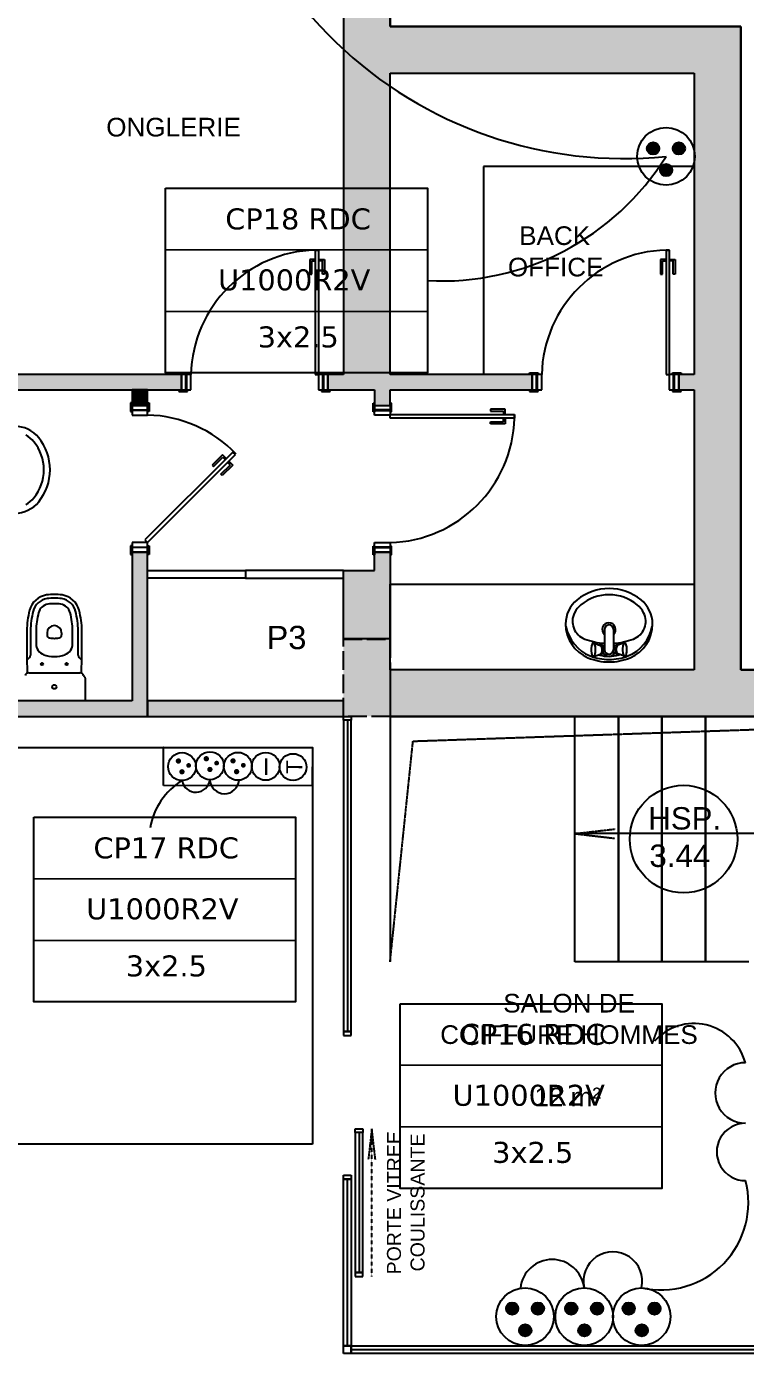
# Model space of a CAD drawing. Header units: millimetres. Extents: x 71819 to 78266, y 23672 to 38445.
# Drawn here: x 74655 to 75117, y 32115 to 32968 of the extents above; entities that cross this region are included whole.
import ezdxf
from ezdxf.enums import TextEntityAlignment as Align

# ---------------------------------------------------------------- set-up
doc = ezdxf.new("R2010")
doc.units = ezdxf.units.MM
for name, pattern in [('ACAD_ISO02W100', [15, 12, -3]), ('ACAD_ISO03W100', [30, 12, -18]), ('CACHE', [0.375, 0.25, -0.125]), ('DASHED2', [0.375, 0.25, -0.125])]:
    doc.linetypes.add(name, pattern=pattern)
for name, color, linetype in [('FILERIE', 5, 'Continuous'), ('Plan Archi', 8, 'Continuous'), ('prise', 1, 'Continuous'), ('Prises CFA', 140, 'Continuous'), ('PRISES DE COURANT', 5, 'Continuous')]:
    doc.layers.add(name, color=color, linetype=linetype)
doc.layers.add('STRUCTURE POUTRES', color=5, linetype='ACAD_ISO03W100', lineweight=20)
doc.styles.add('ARIAL', font='arial.ttf')
doc.styles.get("Standard").update_dxf_attribs({"font": 'arial.ttf'})
doc.styles.add('Verdana', font='verdana.ttf')

# ---------------------------------------------------------------- blocks, each defined once
blk = doc.blocks.new('boite b')
at = {"layer": 'FILERIE', "color": 5}
for points, const_width in [([(1.41, 17.19, -1), (3.11, 17.18, -1)], 1.7), ([(4.34, 23.8, -1), (5.87, 23.79, -1)], 1.53), ([(8.35, 19.5, -1), (10.06, 19.49, -1)], 1.7), ([(0, 0, -1), (1.7, 0, -1)], 1.7), ([(2.93, 6.61, -1), (4.46, 6.6, -1)], 1.53), ([(6.94, 2.31, -1), (8.64, 2.3, -1)], 1.7), ([(1.5, -18, -1), (3.2, -18, -1)], 1.7), ([(4.43, -11.39, -1), (5.96, -11.4, -1)], 1.53), ([(8.44, -15.69, -1), (10.14, -15.7, -1)], 1.7)]:
    blk.add_lwpolyline(points, format="xyb", close=True, dxfattribs=dict(at, const_width=const_width))
at = {"layer": 'FILERIE', "color": 1}
for centre in [(5.77, 20.31), (5.37, 2.33), (5.97, -15.64)]:
    blk.add_circle(centre, 8.99, dxfattribs=at)
at = {"layer": 'prise', "color": 1, "flags": 128}
blk.add_lwpolyline([(18.1, -27.54), (-6.63, -27.47), (-6.36, 68.28), (18.36, 68.21)], close=True, dxfattribs=at)
at = {"layer": 'Prises CFA', "color": 4}
for centre, radius in [((6.25, 55.79), 8.61), ((5.82, 38.24), 8.94)]:
    blk.add_circle(centre, radius, dxfattribs=at)
for s, height, rotation, text_generation_flag, p in [('T', 10.35, 179.84255, 2, (1.88, 61.8)), ('I', 10.75, 269.84255, 4, (11.32, 40.54))]:
    blk.add_text(s, height=height, rotation=rotation, dxfattribs=dict(at, text_generation_flag=text_generation_flag)).set_placement(p)
blk = doc.blocks.new('Prise de courant normale')
at = {"layer": 'prise', "linetype": 'Continuous'}
for points in [[(-122.5, 51.1, 1), (-43.6, 51.1, 1)], [(43.6, 51.1, 1), (122.5, 51.1, 1)], [(-38.3, -88.5, 1), (40.6, -88.5, 1)]]:
    blk.add_hatch(color=5, dxfattribs=at).paths.add_polyline_path(points, flags=0)
at = {"layer": 'prise', "color": 1, "linetype": 'Continuous'}
blk.add_circle((0, 0), 185.4, dxfattribs=at)
at = {"layer": 'prise', "color": 5, "linetype": 'Continuous'}
for centre in [(-83.1, 51.1), (83.1, 51.1), (1.2, -88.5)]:
    blk.add_circle(centre, 39.4, dxfattribs=at)
blk = doc.blocks.new('ETIQ ECL')
at = {"color": 6, "linetype": 'ByBlock'}
blk.add_lwpolyline([(-28.09, 19.8), (28.09, 19.8), (28.09, -19.8), (-28.09, -19.8)], close=True, dxfattribs=at)
at = {"layer": 'STRUCTURE POUTRES', "color": 6, "linetype": 'ByBlock'}
for points in [[(-28.09, 19.8), (28.09, 19.8), (28.09, 6.6), (-28.09, 6.6)], [(-28.09, 6.6), (28.09, 6.6), (28.09, -6.6), (-28.09, -6.6)], [(-28.09, -6.6), (28.09, -6.6), (28.09, -19.8), (-28.09, -19.8)]]:
    blk.add_lwpolyline(points, close=True, dxfattribs=at)
at = {"layer": 'STRUCTURE POUTRES', "color": 6, "linetype": 'ByBlock', "style": 'Verdana'}
for tag, p in [('CIRCUIT', (0.33, 10.99)), ('CABLE', (-0.49, -2.08)), ('SECTION', (0.37, -14.32))]:
    blk.add_attdef(tag, text='', height=4.5, dxfattribs=at).set_placement(p, align=Align.CENTER)

msp = doc.modelspace()

# ---------------------------------------------------------------- hatches: boundary and pattern name
at = {"layer": 'Plan Archi'}
h = msp.add_hatch(color=256, dxfattribs=at)
h.dxf.hatch_style = 1
h.paths.add_polyline_path([(75369.4, 32524.65), (75369.4, 32554.65), (75114.43, 32554.65), (75114.43, 32968.47), (74888.71, 32968.47), (74888.71, 33205.93), (74858.71, 33205.93), (74858.71, 32744.65), (74848.71, 32744.65), (74848.71, 32734.65), (74878.71, 32734.65), (74878.71, 32724.65), (74888.71, 32724.65), (74888.71, 32734.65), (74980.13, 32734.65), (74980.13, 32744.65), (74888.71, 32744.65), (74888.71, 32938.47), (75084.43, 32938.47), (75084.43, 32744.65), (75074.43, 32744.65), (75074.43, 32734.65), (75084.43, 32734.65), (75084.43, 32554.65), (74888.71, 32554.65), (74888.71, 32524.65)])
h = msp.add_hatch(color=256, dxfattribs=at)
h.dxf.hatch_style = 1
h.paths.add_polyline_path([(74732.63, 32608.57), (74732.63, 32630.36), (74722.63, 32630.36), (74722.63, 32534.65), (74622.63, 32534.65), (74622.63, 32734.65), (74754.42, 32734.65), (74754.42, 32744.65), (74622.63, 32744.65), (74622.63, 32844.65), (74612.63, 32844.65), (74612.63, 32524.66), (74732.63, 32524.65)])
h = msp.add_hatch(color=256, dxfattribs=at)
h.dxf.hatch_style = 1
h.paths.add_polyline_path([(74722.63, 32724.65), (74732.63, 32724.65), (74732.63, 32734.65), (74722.63, 32734.65)], flags=17)
h = msp.add_hatch(color=256, dxfattribs=at)
h.dxf.hatch_style = 1
h.paths.add_polyline_path([(74888.71, 32618.57), (74888.71, 32574.65), (74858.71, 32574.65), (74858.71, 32618.57), (74878.71, 32618.57), (74878.71, 32630.36), (74888.71, 32630.36)])
at = {"layer": 'Plan Archi', "linetype": 'ACAD_ISO02W100'}
msp.add_hatch(color=256, dxfattribs=at).paths.add_polyline_path([(74858.71, 32574.41), (74888.71, 32574.41), (74888.71, 32524.66), (74858.71, 32524.66)])
at = {"layer": 'Plan Archi'}
h = msp.add_hatch(color=256, dxfattribs=at)
h.dxf.hatch_style = 1
h.paths.add_polyline_path([(74732.63, 32524.65), (74858.71, 32524.65), (74858.71, 32534.65), (74732.63, 32534.65)])

# ---------------------------------------------------------------- linework, layer by layer
at = {"layer": 'Plan Archi', "linetype": 'DASHED2'}
for p, q in [((74888.71, 33235.93), (74888.71, 32968.47)), ((74888.71, 32968.47), (75114.43, 32968.47)), ((75114.43, 32968.47), (75114.43, 32554.65)), ((75114.43, 32554.65), (77530.32, 32554.66))]:
    msp.add_line(p, q, dxfattribs=at)
at = {"layer": 'Plan Archi'}
for p, q in [((74858.71, 33205.93), (74858.71, 32744.65)), ((74888.71, 32968.47), (74888.71, 33205.93)), ((75114.43, 32968.47), (74888.71, 32968.47)), ((75114.43, 32554.65), (75114.43, 32968.47)), ((74888.71, 32744.65), (74888.71, 32938.47)), ((74888.71, 32938.47), (75084.43, 32938.47)), ((75084.43, 32938.47), (75084.43, 32744.65)), ((75084.43, 32878.47), (74948.71, 32878.47)), ((74948.71, 32878.47), (74948.71, 32744.65)), ((74837.02, 32818.7), (74837.02, 32809.16)), ((74840.39, 32818.7), (74837.02, 32818.7)), ((74838.24, 32809.16), (74838.24, 32817.69)), ((74838.24, 32817.69), (74840.46, 32817.69)), ((74840.54, 32824.66), (74840.54, 32744.65)), ((74842.88, 32824.66), (74840.54, 32824.66)), ((74840.54, 32824.66), (74842.88, 32824.66)), ((74842.88, 32744.65), (74842.88, 32824.66)), ((74845.18, 32817.69), (74842.96, 32817.69)), ((74843.03, 32818.7), (74846.4, 32818.7)), ((74845.18, 32809.16), (74845.18, 32817.69)), ((74846.4, 32818.7), (74846.4, 32809.16)), ((75062.73, 32818.7), (75062.73, 32809.16)), ((75066.11, 32818.7), (75062.73, 32818.7)), ((75063.95, 32809.16), (75063.95, 32817.69)), ((75063.95, 32817.69), (75066.18, 32817.69)), ((75066.25, 32824.66), (75066.25, 32744.65)), ((75068.6, 32824.66), (75066.25, 32824.66)), ((75066.25, 32824.66), (75068.6, 32824.66)), ((75068.6, 32744.65), (75068.6, 32824.66)), ((75070.89, 32817.69), (75068.67, 32817.69)), ((75068.74, 32818.7), (75072.11, 32818.7)), ((75070.89, 32809.16), (75070.89, 32817.69)), ((75072.11, 32818.7), (75072.11, 32809.16)), ((74837.02, 32809.16), (74838.24, 32809.16)), ((74846.4, 32809.16), (74845.18, 32809.16)), ((75062.73, 32809.16), (75063.95, 32809.16)), ((75072.11, 32809.16), (75070.89, 32809.16)), ((74754.42, 32744.65), (74622.63, 32744.65)), ((74752.65, 32744.79), (74752.65, 32745.6)), ((74752.65, 32745.6), (74758.23, 32745.6)), ((74758.23, 32744.79), (74752.65, 32744.79)), ((74754.42, 32734.65), (74754.42, 32744.65)), ((74754.42, 32744.65), (74754.42, 32734.65)), ((74757.27, 32744.65), (74754.42, 32744.65)), ((74757.27, 32734.65), (74757.27, 32744.65)), ((74757.68, 32744.65), (74757.68, 32734.65)), ((74760.54, 32744.65), (74757.68, 32744.65)), ((74758.23, 32745.6), (74758.23, 32744.79)), ((74760.54, 32734.65), (74760.54, 32744.65)), ((74840.54, 32744.65), (74842.88, 32744.65)), ((74842.6, 32744.65), (74842.6, 32734.65)), ((74845.45, 32744.65), (74842.6, 32744.65)), ((74848.71, 32744.65), (74842.6, 32744.65)), ((74844.64, 32744.79), (74844.64, 32745.6)), ((74844.64, 32745.6), (74850.21, 32745.6)), ((74850.21, 32744.79), (74844.64, 32744.79)), ((74848.58, 32744.65), (74844.77, 32744.65)), ((74845.45, 32734.65), (74845.45, 32744.65)), ((74845.86, 32744.65), (74845.86, 32734.65)), ((74858.71, 32744.65), (74848.71, 32744.65)), ((74848.71, 32744.65), (74848.71, 32734.65)), ((74848.71, 32734.65), (74848.71, 32744.65)), ((74850.21, 32745.6), (74850.21, 32744.79)), ((74980.13, 32744.65), (74888.71, 32744.65)), ((74978.37, 32744.79), (74978.37, 32745.6)), ((74978.37, 32745.6), (74983.94, 32745.6)), ((74983.94, 32744.79), (74978.37, 32744.79)), ((74980.13, 32734.65), (74980.13, 32744.65)), ((74980.13, 32744.65), (74980.13, 32734.65)), ((74982.99, 32744.65), (74980.13, 32744.65)), ((74982.99, 32734.65), (74982.99, 32744.65)), ((74983.4, 32744.65), (74983.4, 32734.65)), ((74986.25, 32744.65), (74983.4, 32744.65)), ((74983.94, 32745.6), (74983.94, 32744.79)), ((74986.25, 32734.65), (74986.25, 32744.65)), ((75066.25, 32744.65), (75068.6, 32744.65)), ((75068.31, 32744.65), (75068.31, 32734.65)), ((75071.17, 32744.65), (75068.31, 32744.65)), ((75074.43, 32744.65), (75068.31, 32744.65)), ((75070.35, 32744.79), (75070.35, 32745.6)), ((75070.35, 32745.6), (75075.92, 32745.6)), ((75075.92, 32744.79), (75070.35, 32744.79)), ((75074.29, 32744.65), (75070.49, 32744.65)), ((75071.17, 32734.65), (75071.17, 32744.65)), ((75071.57, 32744.65), (75071.57, 32734.65)), ((75084.43, 32744.65), (75074.43, 32744.65)), ((75074.43, 32744.65), (75074.43, 32734.65)), ((75074.43, 32734.65), (75074.43, 32744.65)), ((75075.92, 32745.6), (75075.92, 32744.79)), ((74622.63, 32734.65), (74754.42, 32734.65)), ((74732.63, 32734.65), (74722.63, 32734.65)), ((74722.63, 32734.65), (74722.63, 32724.65)), ((74732.63, 32724.65), (74732.63, 32734.65)), ((74752.65, 32734.52), (74752.65, 32733.7)), ((74758.23, 32734.52), (74752.65, 32734.52)), ((74752.65, 32733.7), (74758.23, 32733.7)), ((74754.42, 32734.65), (74757.27, 32734.65)), ((74757.68, 32734.65), (74760.54, 32734.65)), ((74758.23, 32733.7), (74758.23, 32734.52)), ((74842.6, 32734.65), (74845.45, 32734.65)), ((74844.64, 32734.52), (74844.64, 32733.7)), ((74850.21, 32734.52), (74844.64, 32734.52)), ((74844.64, 32733.7), (74850.21, 32733.7)), ((74845.86, 32734.65), (74848.71, 32734.65)), ((74848.71, 32734.65), (74878.71, 32734.65)), ((74850.21, 32733.7), (74850.21, 32734.52)), ((74878.71, 32734.65), (74878.71, 32724.65)), ((74888.71, 32724.65), (74888.71, 32734.65)), ((74888.71, 32734.65), (74980.13, 32734.65)), ((74978.37, 32734.52), (74978.37, 32733.7)), ((74983.94, 32734.52), (74978.37, 32734.52)), ((74978.37, 32733.7), (74983.94, 32733.7)), ((74980.13, 32734.65), (74982.99, 32734.65)), ((74983.4, 32734.65), (74986.25, 32734.65)), ((74983.94, 32733.7), (74983.94, 32734.52)), ((75068.31, 32734.65), (75071.17, 32734.65)), ((75070.35, 32734.52), (75070.35, 32733.7)), ((75075.92, 32734.52), (75070.35, 32734.52)), ((75070.35, 32733.7), (75075.92, 32733.7)), ((75071.57, 32734.65), (75074.43, 32734.65)), ((75074.43, 32734.65), (75084.43, 32734.65)), ((75075.92, 32733.7), (75075.92, 32734.52)), ((75084.43, 32734.65), (75084.43, 32554.65)), ((74722.5, 32726.42), (74721.68, 32726.42)), ((74721.68, 32726.42), (74721.68, 32720.85)), ((74722.5, 32720.85), (74722.5, 32726.42)), ((74732.63, 32724.65), (74722.63, 32724.65)), ((74722.63, 32724.65), (74722.63, 32721.8)), ((74722.63, 32724.65), (74732.63, 32724.65)), ((74732.63, 32721.8), (74732.63, 32724.65)), ((74732.77, 32726.42), (74733.58, 32726.42)), ((74732.77, 32720.85), (74732.77, 32726.42)), ((74733.58, 32726.42), (74733.58, 32720.85)), ((74877.76, 32720.58), (74877.76, 32726.15)), ((74877.76, 32726.15), (74878.58, 32726.15)), ((74878.58, 32726.15), (74878.58, 32720.58)), ((74878.71, 32721.8), (74878.71, 32724.65)), ((74878.71, 32724.65), (74888.71, 32724.65)), ((74878.71, 32724.65), (74888.71, 32724.65)), ((74888.71, 32724.65), (74888.71, 32718.54)), ((74888.71, 32724.52), (74888.71, 32720.71)), ((74889.66, 32726.15), (74888.85, 32726.15)), ((74888.85, 32726.15), (74888.85, 32720.58)), ((74889.66, 32720.58), (74889.66, 32726.15)), ((74721.68, 32720.85), (74722.5, 32720.85)), ((74722.63, 32721.8), (74732.63, 32721.8)), ((74732.63, 32721.39), (74722.63, 32721.39)), ((74722.63, 32721.39), (74722.63, 32718.54)), ((74722.63, 32718.54), (74732.63, 32718.54)), ((74732.63, 32718.54), (74732.63, 32721.39)), ((74733.58, 32720.85), (74732.77, 32720.85)), ((74878.58, 32720.58), (74877.76, 32720.58)), ((74888.71, 32721.8), (74878.71, 32721.8)), ((74878.71, 32718.54), (74878.71, 32721.39)), ((74878.71, 32721.39), (74888.71, 32721.39)), ((74888.71, 32718.54), (74878.71, 32718.54)), ((74888.71, 32721.39), (74888.71, 32718.54)), ((74888.71, 32718.82), (74968.72, 32718.82)), ((74888.71, 32716.47), (74888.71, 32718.82)), ((74968.72, 32716.47), (74888.71, 32716.47)), ((74888.85, 32720.58), (74889.66, 32720.58)), ((74962.76, 32722.34), (74953.22, 32722.34)), ((74953.22, 32722.34), (74953.22, 32721.12)), ((74953.22, 32721.12), (74961.75, 32721.12)), ((74953.22, 32714.18), (74961.75, 32714.18)), ((74953.22, 32712.96), (74953.22, 32714.18)), ((74961.75, 32721.12), (74961.75, 32718.9)), ((74961.75, 32714.18), (74961.75, 32716.4)), ((74962.76, 32718.97), (74962.76, 32722.34)), ((74962.76, 32716.33), (74962.76, 32712.96)), ((74968.72, 32718.82), (74968.72, 32716.47)), ((74968.72, 32716.47), (74968.72, 32718.82)), ((74962.76, 32712.96), (74953.22, 32712.96)), ((74787.55, 32694.71), (74730.97, 32638.14)), ((74732.63, 32636.47), (74789.21, 32693.05)), ((74780.84, 32692.98), (74774.1, 32686.24)), ((74774.96, 32685.37), (74781, 32691.41)), ((74783.23, 32690.59), (74780.84, 32692.98)), ((74781, 32691.41), (74782.57, 32689.83)), ((74785.09, 32688.73), (74787.48, 32686.34)), ((74789.21, 32693.05), (74787.55, 32694.71)), ((74787.55, 32694.71), (74789.21, 32693.05)), ((74774.1, 32686.24), (74774.96, 32685.37)), ((74779.87, 32680.46), (74785.9, 32686.5)), ((74780.73, 32679.6), (74779.87, 32680.46)), ((74787.48, 32686.34), (74780.73, 32679.6)), ((74785.9, 32686.5), (74784.33, 32688.07)), ((74730.97, 32638.14), (74732.63, 32636.47)), ((74722.5, 32634.44), (74721.68, 32634.44)), ((74721.68, 32634.44), (74721.68, 32628.86)), ((74721.68, 32628.86), (74722.5, 32628.86)), ((74722.5, 32628.86), (74722.5, 32634.44)), ((74732.63, 32636.47), (74722.63, 32636.47)), ((74722.63, 32636.47), (74722.63, 32633.62)), ((74722.63, 32633.62), (74732.63, 32633.62)), ((74732.63, 32633.21), (74722.63, 32633.21)), ((74722.63, 32633.21), (74722.63, 32630.36)), ((74722.63, 32630.36), (74732.63, 32630.36)), ((74732.63, 32630.36), (74722.63, 32630.36)), ((74722.63, 32630.36), (74722.63, 32534.65)), ((74732.63, 32633.62), (74732.63, 32636.47)), ((74732.63, 32630.36), (74732.63, 32636.47)), ((74732.63, 32630.5), (74732.63, 32634.3)), ((74732.63, 32608.57), (74732.63, 32630.36)), ((74732.77, 32634.44), (74733.58, 32634.44)), ((74732.77, 32628.86), (74732.77, 32634.44)), ((74733.58, 32628.86), (74732.77, 32628.86)), ((74733.58, 32634.44), (74733.58, 32628.86)), ((74877.76, 32628.59), (74877.76, 32634.16)), ((74877.76, 32634.16), (74878.58, 32634.16)), ((74878.58, 32634.16), (74878.58, 32628.59)), ((74878.71, 32633.62), (74878.71, 32636.47)), ((74878.71, 32636.47), (74888.71, 32636.47)), ((74888.71, 32633.62), (74878.71, 32633.62)), ((74878.71, 32630.36), (74878.71, 32633.21)), ((74878.71, 32633.21), (74888.71, 32633.21)), ((74878.71, 32618.57), (74878.71, 32630.36)), ((74878.71, 32630.36), (74888.71, 32630.36)), ((74888.71, 32630.36), (74878.71, 32630.36)), ((74888.71, 32636.47), (74888.71, 32633.62)), ((74888.71, 32633.21), (74888.71, 32630.36)), ((74888.71, 32630.36), (74888.71, 32618.57)), ((74889.66, 32634.16), (74888.85, 32634.16)), ((74888.85, 32634.16), (74888.85, 32628.59)), ((74889.66, 32628.59), (74889.66, 32634.16)), ((74878.58, 32628.59), (74877.76, 32628.59)), ((74888.85, 32628.59), (74889.66, 32628.59)), ((74732.63, 32618.57), (74795.67, 32618.57)), ((74732.63, 32613.57), (74732.63, 32618.57)), ((74795.67, 32613.57), (74732.63, 32613.57)), ((74858.71, 32618.57), (74795.67, 32618.57)), ((74795.67, 32618.57), (74795.67, 32613.57)), ((74795.67, 32618.57), (74795.67, 32613.57)), ((74795.67, 32613.57), (74858.71, 32613.57)), ((74858.71, 32574.65), (74858.71, 32618.57)), ((74858.71, 32618.57), (74878.71, 32618.57)), ((74858.71, 32613.57), (74858.71, 32618.57)), ((74888.71, 32618.57), (74888.71, 32574.65)), ((74732.63, 32524.65), (74732.63, 32608.57)), ((74888.71, 32609.65), (75084.43, 32609.65)), ((74888.71, 32554.65), (74888.71, 32609.65)), ((75084.43, 32609.65), (75084.43, 32554.65)), ((74667.93, 32578.35), (74667.93, 32577.08)), ((74677.33, 32578.35), (74677.33, 32577.08)), ((74888.71, 32574.65), (74858.71, 32574.65)), ((74656.75, 32562.55), (74654.99, 32560.8)), ((74688.52, 32562.55), (74690.27, 32560.8)), ((74656.23, 32552.65), (74689.03, 32552.65)), ((75084.43, 32554.65), (74888.71, 32554.65)), ((74888.71, 32554.65), (74888.71, 32524.65)), ((75084.43, 32554.65), (74888.71, 32554.65)), ((75369.4, 32554.65), (75114.43, 32554.65)), ((74692.63, 32534.65), (74692.63, 32548.75)), ((74722.63, 32534.65), (74622.63, 32534.65)), ((74692.63, 32534.65), (74652.63, 32534.65)), ((74858.71, 32534.65), (74732.63, 32534.65)), ((74732.63, 32534.65), (74732.63, 32524.65)), ((74858.71, 32524.65), (74858.71, 32534.65)), ((74612.63, 32524.66), (74732.63, 32524.65)), ((74732.63, 32524.65), (74858.71, 32524.65)), ((74858.71, 32522.15), (74858.71, 32524.65)), ((74858.71, 32524.65), (74863.71, 32524.65)), ((74863.71, 32522.15), (74858.71, 32522.15)), ((74858.71, 32522.15), (74858.71, 32321.88)), ((74863.71, 32522.15), (74858.71, 32522.15)), ((74861.21, 32522.15), (74861.21, 32321.88)), ((74863.71, 32524.65), (74863.71, 32522.15)), ((74863.71, 32321.88), (74863.71, 32522.15)), ((74888.71, 32524.65), (75369.4, 32524.65)), ((74308.18, 32504.66), (74838.71, 32504.66)), ((74838.71, 32504.66), (74838.71, 32249.38)), ((74858.71, 32321.88), (74858.71, 32319.38)), ((74863.71, 32321.88), (74858.71, 32321.88)), ((74858.71, 32321.88), (74863.71, 32321.88)), ((74863.71, 32319.38), (74863.71, 32321.88)), ((74858.71, 32319.38), (74863.71, 32319.38)), ((74866.21, 32256.88), (74866.21, 32259.38)), ((74866.21, 32259.38), (74871.21, 32259.38)), ((74871.21, 32256.88), (74866.21, 32256.88)), ((74866.21, 32256.88), (74866.21, 32166.88)), ((74871.21, 32256.88), (74866.21, 32256.88)), ((74868.71, 32256.88), (74868.71, 32166.88)), ((74871.21, 32259.38), (74871.21, 32256.88)), ((74871.21, 32166.88), (74871.21, 32256.88)), ((74838.71, 32249.38), (74308.18, 32249.38)), ((74858.71, 32226.88), (74858.71, 32229.38)), ((74858.71, 32229.38), (74863.71, 32229.38)), ((74863.71, 32229.38), (74863.71, 32226.88)), ((74863.71, 32226.88), (74858.71, 32226.88)), ((74858.71, 32119.77), (74858.71, 32226.88)), ((74858.71, 32226.88), (74863.71, 32226.88)), ((74861.21, 32119.77), (74861.21, 32226.88)), ((74863.71, 32226.88), (74863.71, 32119.77)), ((74866.21, 32166.88), (74866.21, 32164.38)), ((74871.21, 32166.88), (74866.21, 32166.88)), ((74866.21, 32166.88), (74871.21, 32166.88)), ((74866.21, 32164.38), (74871.21, 32164.38)), ((74871.21, 32164.38), (74871.21, 32166.88)), ((74858.71, 32119.77), (74863.71, 32119.77)), ((74858.71, 32114.77), (74858.71, 32119.77)), ((74863.71, 32119.77), (74858.71, 32119.77)), ((74863.71, 32119.77), (74863.71, 32114.77)), ((74863.71, 32119.77), (75151.93, 32119.77)), ((74863.71, 32114.77), (74863.71, 32119.77)), ((74863.71, 32117.27), (75151.93, 32117.27)), ((74863.71, 32114.77), (74858.71, 32114.77)), ((75151.93, 32114.77), (74863.71, 32114.77))]:
    msp.add_line(p, q, dxfattribs=at)
at = {"layer": 'Plan Archi', "linetype": 'Continuous'}
for p, q in [((75026.65, 32580.55), (75026.73, 32567.59)), ((75032.41, 32580.59), (75032.49, 32567.63)), ((75019.73, 32571.86), (75024.08, 32570.33)), ((75025.66, 32569.35), (75025.68, 32565.82)), ((75033.54, 32569.4), (75033.57, 32565.87)), ((75039.45, 32571.98), (75035.12, 32570.4)), ((75019.78, 32563.24), (75023.94, 32564.76)), ((75039.5, 32563.36), (75035.15, 32564.89))]:
    msp.add_line(p, q, dxfattribs=at)
at = {"layer": 'Plan Archi', "linetype": 'ACAD_ISO02W100'}
for p, q in [((74858.71, 32574.41), (74888.71, 32574.41)), ((74858.71, 32524.66), (74858.71, 32574.41)), ((74888.71, 32574.41), (74888.71, 32524.66)), ((74888.71, 32524.66), (74858.71, 32524.66))]:
    msp.add_line(p, q, dxfattribs=at)
at = {"layer": 'Plan Archi', "linetype": 'CACHE'}
for p, q in [((75369.58, 32524.65), (74888.71, 32524.65)), ((74888.71, 32524.65), (74888.71, 32366.77)), ((74903.44, 32508.71), (75369.58, 32524.65)), ((75007.58, 32366.77), (75007.58, 32524.66)), ((75007.58, 32524.66), (75035.58, 32524.66)), ((75035.58, 32524.66), (75035.58, 32366.77)), ((75035.58, 32366.77), (75035.58, 32524.66)), ((75035.58, 32524.66), (75063.58, 32524.66)), ((75063.58, 32524.66), (75063.58, 32366.77)), ((75063.58, 32366.77), (75063.58, 32524.66)), ((75063.58, 32524.66), (75091.58, 32524.66)), ((75091.58, 32524.66), (75091.58, 32366.77)), ((75091.58, 32366.77), (75091.58, 32524.66)), ((75091.58, 32524.66), (75119.58, 32524.66)), ((74888.71, 32366.77), (74903.44, 32508.71)), ((75007.58, 32449.2), (75033.33, 32452.2)), ((75007.58, 32449.2), (75033.33, 32446.21)), ((75477.07, 32449.2), (75007.64, 32449.2)), ((75035.58, 32366.77), (75007.58, 32366.77)), ((75063.58, 32366.77), (75035.58, 32366.77)), ((75091.58, 32366.77), (75063.58, 32366.77)), ((75119.58, 32366.77), (75091.58, 32366.77)), ((74876.94, 32259.38), (74874.63, 32239.49)), ((74879.26, 32239.49), (74876.94, 32259.38))]:
    msp.add_line(p, q, dxfattribs=at)
at = {"layer": 'Plan Archi', "linetype": 'CACHE', "ltscale": 0.5}
msp.add_line((74876.94, 32164.38), (74876.94, 32259.38), dxfattribs=at)
at = {"layer": 'Plan Archi'}
for centre, radius in [((74664.63, 32558.25), 0.75), ((74680.63, 32558.25), 0.75), ((74672.63, 32543.65), 1.35), ((74672.63, 32543.65), 1.35), ((75077.53, 32445.71), 34.63)]:
    msp.add_circle(centre, radius, dxfattribs=at)
for centre, radius, start, end in [((74842.72, 32742.48), 82.21, 91.52159, 178.48583), ((75068.43, 32742.48), 82.21, 91.52159, 178.48583), ((74730.46, 32636.36), 82.21, 43.98826, 88.48583), ((74886.54, 32718.66), 82.21, 271.51417, 358.47841), ((74647.04, 32691.3), 20, 39.08291, 90), ((74647.04, 32691.3), 16, 39.08291, 62.931), ((74637.19, 32683.3), 28.69, 0, 39.08291), ((74637.19, 32683.3), 32.69, 0, 39.08291), ((74637.19, 32683.3), 28.69, 320.91709, 0), ((74637.19, 32683.3), 32.69, 320.91709, 0), ((74647.04, 32675.3), 16, 297.069, 320.91709), ((74647.04, 32675.3), 20, 270, 320.91709), ((74672.63, 32570.15), 33, 90, 98.81618), ((74672.63, 32570.15), 33, 81.18382, 90), ((75029.61, 32574.21), 32.69, 90, 129.08291), ((75029.61, 32574.21), 32.69, 50.91709, 90), ((74669.63, 32589.52), 13.4, 98.81618, 165.46052), ((74669.63, 32589.52), 11, 98.81618, 165.46052), ((74669.63, 32589.52), 7.4, 98.81618, 165.46052), ((74672.63, 32570.15), 30.6, 90, 98.81618), ((74672.63, 32570.15), 27, 90, 98.81618), ((74672.63, 32570.15), 30.6, 81.18382, 90), ((74672.63, 32570.15), 27, 81.18382, 90), ((74675.64, 32589.52), 7.4, 14.53948, 81.18382), ((74675.64, 32589.52), 11, 14.53948, 81.18382), ((74675.64, 32589.52), 13.4, 14.53948, 81.18382), ((75021.61, 32584.06), 20, 129.08291, 180), ((75021.61, 32584.06), 16, 129.08291, 152.931), ((75029.61, 32574.21), 28.69, 90, 129.08291), ((75029.61, 32574.21), 28.69, 50.91709, 90), ((75037.61, 32584.06), 16, 27.069, 50.91709), ((75037.61, 32584.06), 20, 0, 50.91709), ((74709.9, 32579.08), 55, 165.46051, 179.29054), ((74709.9, 32579.08), 52.6, 165.46051, 179.29054), ((74709.9, 32579.08), 49, 165.46051, 179.29054), ((74635.37, 32579.08), 49, 0.70946, 14.53949), ((74635.37, 32579.08), 52.6, 0.70946, 14.53949), ((74635.37, 32579.08), 55, 0.70946, 14.53949), ((75018.18, 32585.81), 12.15, 152.93101, 249.64154), ((75041.04, 32585.81), 12.15, 290.35846, 27.06899), ((75204.86, 32572.95), 550, 179.29054, 182.13617), ((75204.86, 32572.95), 547.6, 179.29054, 180.93637), ((75204.86, 32572.95), 544, 179.29054, 180.1648), ((74672.63, 32578.35), 4.7, 90, 180), ((74672.63, 32578.35), 4.7, 360, 90), ((74140.41, 32572.95), 544, 359.8352, 0.70946), ((74140.41, 32572.95), 547.6, 359.06363, 0.70946), ((74140.41, 32572.95), 550, 357.86383, 0.70946), ((75025.11, 32584.06), 23.5, 180, 247.28559), ((75027.19, 32587.42), 25.8, 190.99675, 247.82074), ((75032.04, 32587.42), 25.8, 292.17926, 349.00325), ((75034.11, 32584.06), 23.5, 292.71441, 0), ((74668.36, 32571.41), 7.5, 180.1648, 250.01601), ((74669.93, 32577.08), 2, 180, 260.28485), ((74672.63, 32592.85), 18, 260.28485, 270), ((74672.63, 32592.85), 18, 270, 279.71515), ((74675.33, 32577.08), 2, 279.71515, 0), ((74676.91, 32571.41), 7.5, 289.98399, 359.8352), ((75029.61, 32616.61), 45, 249.64154, 266.29908), ((75021.35, 32567.61), 3.85, 312.34434, 44.78973), ((75021.35, 32567.61), 4.68, 312.34434, 44.78973), ((75029.61, 32616.61), 45, 273.64031, 290.35846), ((75037.98, 32567.66), 3.96, 136.34531, 224.34721), ((74655.33, 32563.97), 2, 315, 0.93637), ((74672.63, 32583.15), 20, 250.01601, 270), ((74672.63, 32583.15), 20, 270, 289.98399), ((74689.93, 32563.97), 2, 179.06363, 225), ((75029.61, 32594.81), 35.15, 247.28559, 270), ((75029.61, 32594.81), 33.55, 248.74675, 270), ((75029.61, 32594.81), 33.55, 270, 291.25325), ((75029.61, 32594.81), 35.15, 270, 292.71441), ((74656.23, 32550.15), 2.5, 90, 163.78478), ((74689.03, 32550.15), 2.5, 16.21522, 90), ((74692.39, 32551.13), 1, 196.21522, 235.06276), ((74690.73, 32548.75), 1.9, 0, 55.06276)]:
    msp.add_arc(centre, radius, start, end, dxfattribs=at)
at = {"layer": 'Plan Archi', "linetype": 'Continuous'}
for centre, radius, start, end in [((75029.53, 32580.57), 4.32, 90.35876, 228.51381), ((75029.54, 32580.57), 2.88, 90.36882, 180.29943), ((75029.53, 32580.57), 4.32, 312.17872, 90.33377), ((75029.53, 32580.57), 2.88, 0.3931, 90.32371), ((75030.72, 32567.68), 12.62, 172.45063, 180.43369), ((75025.25, 32568.41), 7.11, 161.90758, 172.47527), ((75021.7, 32569.56), 3.37, 141.50707, 161.85205), ((75019.51, 32571.31), 0.568, 90.32168, 141.72448), ((75019.57, 32571.43), 0.456, 39.25401, 98.58427), ((75017.17, 32569.48), 3.54, 18.80027, 39.04146), ((75013.8, 32568.34), 7.11, 8.21726, 18.78495), ((75007.82, 32567.49), 13.14, 0.49722, 8.16235), ((75023.84, 32569.65), 1.43, 91.82802, 130.04674), ((75030.18, 32547.31), 24.64, 98.11332, 105.632), ((75029.58, 32567.64), 4.28, 131.95586, 156.38673), ((75029.31, 32547.62), 24.32, 75.02416, 82.55005), ((75029.64, 32567.64), 4.28, 24.3058, 48.73667), ((75001.45, 32557.4), 34.27, 20.48998, 21.2149), ((75036.2, 32568.76), 2.71, 129.81337, 153.9831), ((75035.29, 32569.86), 1.28, 85.76294, 130.15474), ((75035.56, 32569.33), 1.78, 50.64579, 88.86451), ((74994.4, 32554.85), 46.64, 21.06244, 21.07035), ((75051.4, 32567.75), 13.14, 172.53017, 180.1953), ((75045.41, 32568.53), 7.11, 161.90758, 172.47527), ((75042.03, 32569.63), 3.54, 141.65106, 161.89225), ((75039.6, 32571.55), 0.456, 82.10826, 141.43851), ((75039.67, 32571.43), 0.568, 38.96805, 90.37084), ((75037.5, 32569.66), 3.37, 18.84048, 39.18546), ((75033.96, 32568.46), 7.11, 8.21726, 18.78495), ((75028.51, 32567.67), 12.62, 0.25884, 8.2419), ((75030.75, 32567.56), 12.65, 180.26966, 188.23107), ((75025.28, 32566.77), 7.13, 188.24894, 198.77761), ((75021.73, 32565.56), 3.37, 198.84048, 219.18546), ((75019.55, 32563.79), 0.568, 218.96805, 270.37084), ((75019.62, 32563.67), 0.456, 262.10826, 321.43851), ((75017.23, 32565.57), 3.51, 321.54449, 341.99883), ((75013.79, 32566.7), 7.13, 341.91491, 352.44359), ((75007.79, 32567.47), 13.18, 352.54122, 0.18426), ((75001.45, 32557.4), 22.62, 18.02156, 18.03416), ((75023.87, 32565.52), 1.44, 230.72089, 268.64922), ((75029.89, 32587.67), 24.4, 255.03125, 269.36533), ((75023.93, 32565.36), 1.29, 265.97241, 310.08292), ((75023.04, 32566.45), 2.69, 309.68912, 334.03063), ((75029.61, 32567.61), 4.32, 204.39783, 270.35926), ((75001.45, 32557.4), 25.66, 18.13955, 19.16053), ((75029.61, 32567.61), 2.88, 180.3931, 270.32371), ((75029.61, 32567.61), 2.88, 270.36882, 0.29943), ((75029.61, 32567.61), 4.32, 270.33326, 336.2947), ((75029.09, 32587.67), 24.4, 271.32719, 285.66128), ((75001.45, 32557.4), 33.22, 13.75092, 14.7696), ((75036.2, 32566.53), 2.69, 206.6619, 231.00341), ((75035.33, 32565.43), 1.29, 230.60961, 274.72011), ((75035.38, 32565.58), 1.44, 272.04331, 309.97163), ((75051.44, 32567.74), 13.18, 180.50827, 188.15131), ((75045.44, 32566.89), 7.13, 188.24894, 198.77761), ((75042.02, 32565.72), 3.51, 198.6937, 219.14804), ((75039.65, 32563.79), 0.456, 219.25401, 278.58427), ((75039.72, 32563.91), 0.568, 270.32168, 321.72448), ((75037.52, 32565.66), 3.37, 321.50707, 341.85205), ((75033.95, 32566.82), 7.13, 341.91491, 352.44359), ((75028.47, 32567.54), 12.65, 352.46146, 0.42286)]:
    msp.add_arc(centre, radius, start, end, dxfattribs=at)
at = {"layer": 'PRISES DE COURANT', "color": 6}
for centre, radius, start, end in [((75038.98, 33150.18), 266.61, 176.24859, 275.87105), ((74763.74, 32484.97), 9.08, 190.38555, 353.45532), ((74782.14, 32484.3), 9.38, 182.2351, 355.50192), ((75084.3, 32292.82), 34.22, 15.2721, 138.27386), ((75117.31, 32282.37), 19.47, 89.53383, 270.40562), ((75117.36, 32244.43), 18.47, 89.71234, 270.28766), ((75063.01, 32211.87), 56.23, 257.18176, 14.50868), ((75032.07, 32161.22), 18.94, 347.24679, 192.75321), ((74993.1, 32154.58), 20.64, 6.85883, 173.80293)]:
    msp.add_arc(centre, radius, start, end, dxfattribs=at)
at = {"layer": 'PRISES DE COURANT', "color": 6, "linetype": 'ByBlock'}
for centre, radius, start, end in [((74921.9, 32974.75), 170, 266.9078, 328.11901), ((74777.52, 32446.01), 43.69, 121.33095, 170.90108)]:
    msp.add_arc(centre, radius, start, end, dxfattribs=at)

# ---------------------------------------------------------------- block references
at = {"layer": 'PRISES DE COURANT', "xscale": 0.1, "yscale": 0.1, "zscale": 0.1}
for p in [(75066.25, 32884.97), (74975.54, 32138.5), (75013.6, 32138.5), (75050.54, 32138.5)]:
    msp.add_blockref('Prise de courant normale', p, dxfattribs=at)
at = {"layer": 'PRISES DE COURANT', "color": 6, "linetype": 'ByBlock', "xscale": 3, "yscale": 3, "zscale": 3}
for p, values in [((74828.45, 32805), {'SECTION': '3x2.5', 'CABLE': 'U1000R2V', 'CIRCUIT': 'CP18 RDC'}), ((74743.6, 32400.32), {'SECTION': '3x2.5', 'CABLE': 'U1000R2V', 'CIRCUIT': 'CP17 RDC'}), ((74979.37, 32280.37), {'SECTION': '3x2.5', 'CABLE': 'U1000R2V', 'CIRCUIT': 'CP16 RDC'})]:
    msp.add_blockref('ETIQ ECL', p, dxfattribs=at).add_auto_attribs(values)
at = {"layer": 'PRISES DE COURANT', "rotation": 270}
msp.add_blockref('boite b', (74770.44, 32498.29), dxfattribs=at)

# ---------------------------------------------------------------- texts
at = {"layer": 'Plan Archi', "linetype": 'ByBlock'}
for s, height, rotation, p in [('ONGLERIE', 12, 360, (74706.03, 32897.75)), ('BACK', 12, 360, (74971.78, 32827.93)), ('OFFICE', 12, 360, (74964.52, 32807.72)), ('HSP.', 14.4, 360, (75054.79, 32451.85)), ('3.44', 14.4, 360, (75055.56, 32427.79)), ('SALON DE', 12, 360, (74961.5, 32334.13)), ('COIFFURE HOMMES', 12, 360, (74920.94, 32313.91)), ('12 m²', 12, 360, (74981.61, 32273.86)), ('PORTE VITREE', 9, 90, (74895.69, 32165.62)), ('COULISSANTE', 9, 90, (74910.85, 32167.54))]:
    msp.add_text(s, height=height, rotation=rotation, dxfattribs=at).set_placement(p)
at = {"layer": 'Plan Archi', "linetype": 'ByBlock', "style": 'ARIAL'}
msp.add_text('P3', height=15, dxfattribs=at).set_placement((74809.21, 32567.9))

doc.saveas('drawing.dxf')
